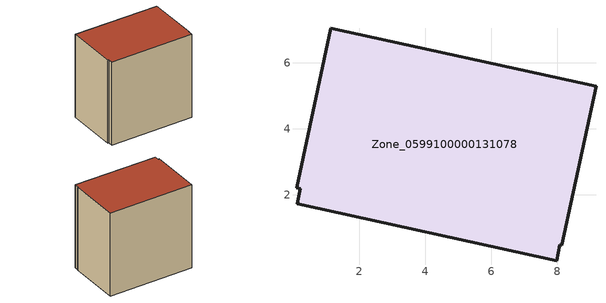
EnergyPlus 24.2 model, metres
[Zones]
Zone_0599100000131078
 floor ground (C_G): 8.08,0.49 7.98,0.01 0.12,1.74 0.21,2.2 0.1,2.22 1.14,7.05 9.17,5.29 8.13,0.48 z0
 wall outside (C_F): 8.08,0.49 8.13,0.48 9.17,5.29 1.14,7.05 0.1,2.22 0.21,2.2 0.12,1.74 7.98,0.01 8.08,0.49 z0:8.2
 roof outside (C_R): 7.98,0.01 8.08,0.49 8.13,0.48 9.17,5.29 1.14,7.05 0.1,2.22 0.21,2.2 0.12,1.74 z8.2
[BUILDING]
Pand.0599100000131078: North Axis=0; Terrain=City; Loads Convergence Tolerance Value=0.04; Temperature Convergence Tolerance Value=0.4; Solar Distribution=FullExterior; Maximum Number of Warmup Days=25; Minimum Number of Warmup Days=1
[Site:Location]
Rotterdam.The.Hague.AP_ZH_NLD Design_Conditions: Latitude=51.96; Longitude=4.45; Time Zone=1; Elevation=-4.5
[SITE:GROUNDTEMPERATURE:BUILDINGSURFACE]
18, 18, 18, 18, 18, 18, 18, 18, 18, 18, 18, 18
[MATERIAL] Thermal Absorptance=0.9; Solar Absorptance=0.7; Visible Absorptance=0.7
Name | Roughness | Thickness | Conductivity | Density | Specific Heat
G.TC.1975-1991 | MediumSmooth | 0.15 | 0.288461 | 540 | 1210
F.TC.1975-1991 | Rough | 0.3 | 0.230769 | 1920 | 840
R.TC.1975-1991 | MediumRough | 0.2 | 0.153846 | 1500 | 1000
[CONSTRUCTION]
C_G: G.TC.1975-1991
C_F: F.TC.1975-1991
C_R: R.TC.1975-1991
[ZONE]
Zone_0599100000131078: Type=1; Multiplier=1; Ceiling Height=Autocalculate; Volume=Autocalculate; Floor Area=autocalculate; Part of Total Floor Area=Yes
[ZONEINFILTRATION:DESIGNFLOWRATE]
Infil_Zone_0599100000131078: Zone or ZoneList or Space or SpaceList=Zone_0599100000131078; Schedule=AlwaysOn; Design Flow Rate Calculation Method=Flow/Area; Flow Rate per Floor Area=0.003; Constant Term Coefficient=1; Temperature Term Coefficient=0; Velocity Term Coefficient=0; Velocity Squared Term Coefficient=0
[HVACTEMPLATE:ZONE:IDEALLOADSAIRSYSTEM]
Zone_0599100000131078: Maximum Heating Supply Air Temperature=50; Minimum Cooling Supply Air Temperature=13; Maximum Heating Supply Air Humidity Ratio=0.0156; Minimum Cooling Supply Air Humidity Ratio=0.0077; Heating Limit=NoLimit; Cooling Limit=NoLimit; Dehumidification Control Type=ConstantSensibleHeatRatio; Cooling Sensible Heat Ratio=0.7; Dehumidification Setpoint=60; Humidification Control Type=None; Humidification Setpoint=30; Outdoor Air Method=None; Outdoor Air Flow Rate per Person=0.00944; Outdoor Air Flow Rate per Zone Floor Area=0; Outdoor Air Flow Rate per Zone=0; Demand Controlled Ventilation Type=None; Outdoor Air Economizer Type=NoEconomizer; Heat Recovery Type=None; Sensible Heat Recovery Effectiveness=0.7; Latent Heat Recovery Effectiveness=0.65
[ZONECONTROL:THERMOSTAT]
ThermostatControl_Zone_0599100000131078: Zone or ZoneList=Zone_0599100000131078; Control Type Schedule=DualSetpointControlType; Control 1=Thermostat_Zone_0599100000131078; Temperature Difference Between Cutout And Setpoint=0
[THERMOSTATSETPOINT:DUALSETPOINT]
Thermostat_Zone_0599100000131078: Heating Setpoint Temperature Schedule=HeatingSetpoint_Zone_0599100000131078; Cooling Setpoint Temperature Schedule=CoolingSetpoint_Zone_0599100000131078
[SCHEDULE:COMPACT]
HeatingSetpoint_Zone_0599100000131078: Through: 12/31, For: AllDays, Until: 24:00, 21
CoolingSetpoint_Zone_0599100000131078: Through: 12/31, For: AllDays, Until: 24:00, 24
DualSetpointControlType: Through: 12/31, For: AllDays, Until: 24:00, 4
AlwaysOn: Through: 12/31, For: AllDays, Until: 24:00, 1
